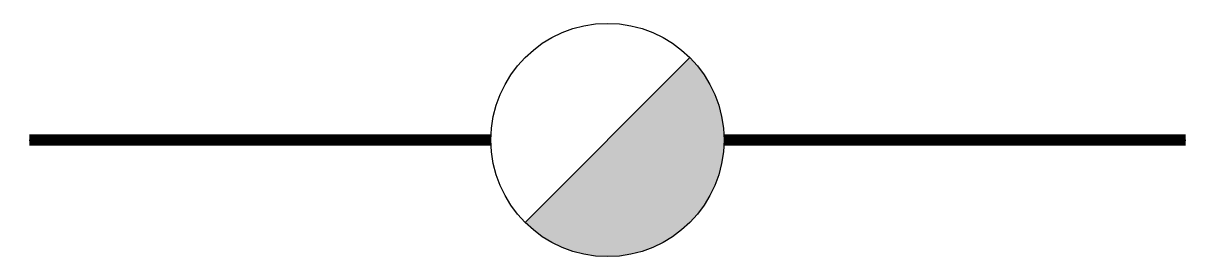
# Model space of a CAD drawing. Extents: x -0.1 to 20, y 0 to 4.
import ezdxf

# ---------------------------------------------------------------- set-up
doc = ezdxf.new("R2010")
doc.units = 0
doc.header["$LTSCALE"] = 1000
doc.header["$MEASUREMENT"] = 0
doc.layers.get('0').update_dxf_attribs({"linetype": 'CONTINUOUS'})

msp = doc.modelspace()

# ---------------------------------------------------------------- hatches: boundary and pattern name
msp.add_hatch(color=256).paths.add_polyline_path([(11.925, 2, 0.198912), (11.34, 3.414), (8.511, 0.586, 0.668179)])

# ---------------------------------------------------------------- linework, layer by layer
for p, q in [((8.511, 0.586), (11.34, 3.414)), ((0, 2), (7.925, 2)), ((11.925, 2), (19.851, 2))]:
    msp.add_line(p, q)
at = {"const_width": 0.2}
for points in [[(0, 2), (7.925, 2)], [(11.925, 2), (19.851, 2)]]:
    msp.add_lwpolyline(points, dxfattribs=at)
msp.add_circle((9.925, 2), 2)

doc.saveas('drawing.dxf')
